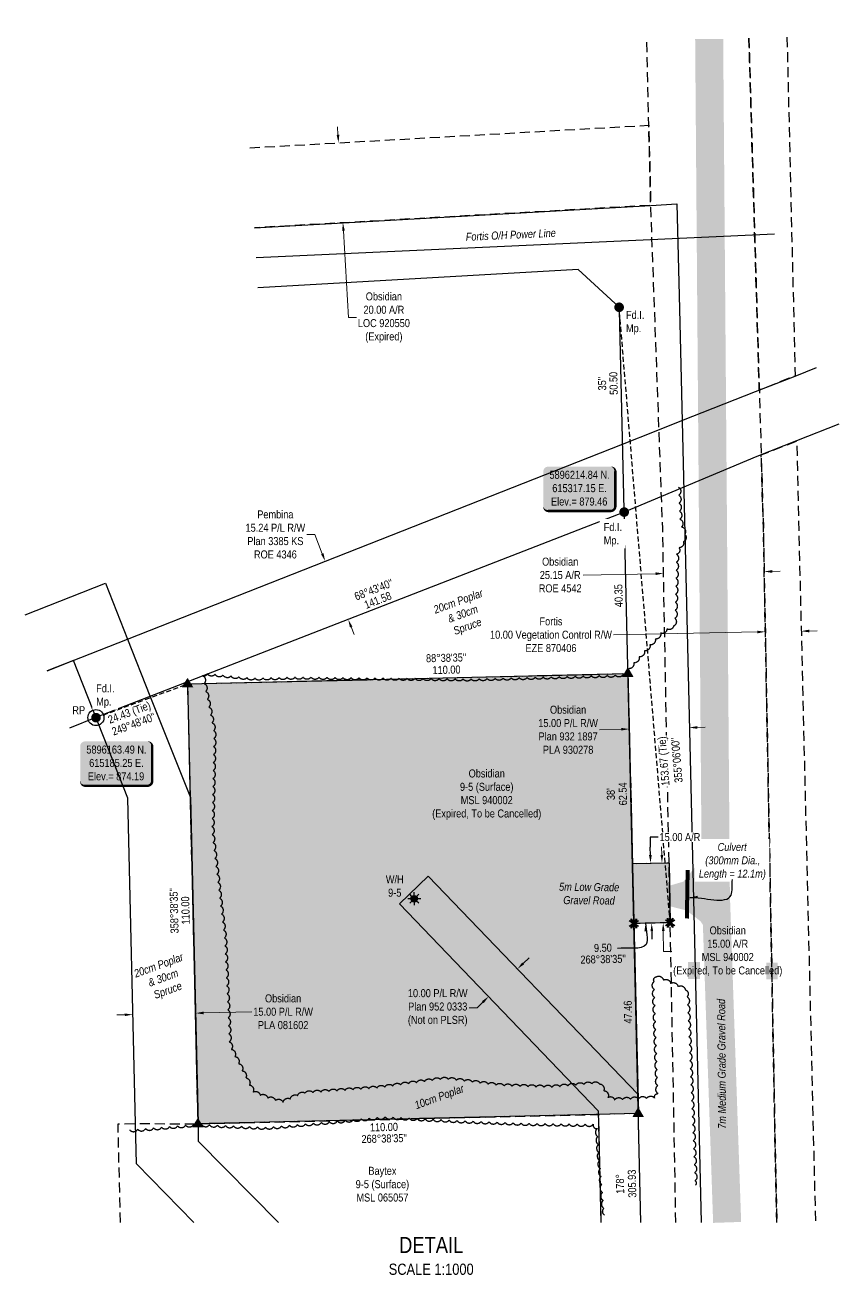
# Model space of a CAD drawing. Extents: x 613453 to 615698, y 5894735 to 5897268.
# Drawn here: x 613453 to 614469, y 5895706 to 5897268 of the extents above; entities that cross this region are included whole.
import ezdxf
from ezdxf.enums import TextEntityAlignment as Align

# ---------------------------------------------------------------- set-up
doc = ezdxf.new("R2010")
doc.units = 0
doc.header["$LTSCALE"] = 5
doc.header["$PDMODE"] = 34
doc.header["$PDSIZE"] = 0.03
for name, pattern in [('0', [1, 1, 0]), ('foc-ACCESSROAD', [3.75, 2.5, -1.25]), ('foc-FLOWLINE', [3.75, 2.5, -1.25]), ('foc-TIELINE', [1.875, 1.25, -0.625])]:
    doc.linetypes.add(name, pattern=pattern)
doc.layers.get('Defpoints').update_dxf_attribs({"color": 9})
for name, color, linetype in [('35', 37, 'Continuous'), ('AS-POWER', 104, 'foc-POWER'), ('AS-ROADS', 254, 'Continuous'), ('AS-UNDERLAY-H', 141, 'Continuous'), ('C-AR', 13, 'foc-ACCESSROAD'), ('C-RW', 13, 'Continuous'), ('C-WS', 13, 'foc-ACCESSROAD'), ('C-WS-S', 8, 'Continuous'), ('DETAIL-T', 7, 'Continuous'), ('F-EZE', 190, 'foc-FLOWLINE'), ('F-RW', 190, 'Continuous'), ('F-WS', 190, 'foc-ACCESSROAD'), ('L-BD', 7, 'Continuous'), ('L-MON', 1, 'Continuous'), ('L-TIE', 7, 'foc-TIELINE'), ('P-PROPOSED', 10, 'Continuous'), ('P-PROPOSED-H', 21, 'Continuous'), ('P-TXT', 4, 'Continuous'), ('T-BUSH', 110, '0'), ('T-BUSH-T', 110, 'Continuous')]:
    doc.layers.add(name, color=color, linetype=linetype)
for name, color, linetype, lineweight in [('AS-GENERAL', 48, 'Continuous', 18), ('C-AR-T', 13, 'Continuous', 9), ('C-RW-T', 13, 'Continuous', 9), ('C-WS-T', 13, 'Continuous', 9), ('F-EZE-T', 190, 'Continuous', 9), ('F-RW-T', 190, 'Continuous', 9), ('F-WS-T', 190, 'Continuous', 9), ('T-TEXT', 48, 'Continuous', 18)]:
    doc.layers.add(name, color=color, linetype=linetype, lineweight=lineweight)
doc.styles.add('80', font='ARIALN.TTF', dxfattribs={"height": 10})
doc.styles.add('80CG', font='ARIALN.TTF', dxfattribs={"height": 10})
doc.styles.add('80L', font='ARIALN.TTF', dxfattribs={"height": 10})
doc.styles.add('80LS', font='ARIALNI.TTF', dxfattribs={"height": 10})
doc.styles.add('foc-LtypeFont', font='ARIALN.TTF', dxfattribs={"height": 7.35})
doc.linetypes.add('foc-POWER', pattern='A,6,-1,["P",foc-LtypeFont,S=0.2,R=0,X=-0.625,Y=-0.75],-1.24,4', length=12.24)
doc.dimstyles.new('Compass 5 000', dxfattribs={"dimscale": 5, "dimtxt": 9, "dimasz": 2, "dimexe": 0.2, "dimexo": 0.0625, "dimgap": 0.5, "dimtad": 0, "dimtih": 1, "dimtoh": 1, "dimzin": 0, "dimdsep": 46, "dimtxsty": '80CG', "dimcen": 0.1, "dimse1": 1, "dimse2": 1, "dimclrd": 256, "dimclrt": 256, "dimaunit": 1, "dimadec": 4, "dimazin": 0, "dimtfac": 0.06, "dimtofl": 0, "dimtmove": 0, "dimatfit": 1, "dimfxl": 0.2, "dimtolj": 1, "dimtzin": 0, "dimlwd": -1, "dimarcsym": 0})

# ---------------------------------------------------------------- blocks, each defined once
blk = doc.blocks.new('fdia')
at = {"color": 255, "const_width": 1}
blk.add_lwpolyline([(-0.5, 0, 1), (0.5, 0, 1)], format="xyb", close=True, dxfattribs=at)
blk = doc.blocks.new('Fdiaa')
blk.add_blockref('fdia', (0, 0))
blk = doc.blocks.new('fdib')
at = {"color": 1, "const_width": 1.6}
blk.add_lwpolyline([(-0.4, 0, 1), (0.4, 0, 1)], format="xyb", close=True, dxfattribs=at)
at = {"color": 1}
blk.add_circle((0, 0), 0.8, dxfattribs=at)
blk = doc.blocks.new('Fdibb')
blk.add_blockref('fdib', (0, 0))
blk = doc.blocks.new('fdicc')
for name in ['Fdibb', 'Fdiaa']:
    blk.add_blockref(name, (0, 0))
blk = doc.blocks.new('FDI')
blk.add_blockref('fdicc', (0, 0))
blk = doc.blocks.new('TRIA')
blk.add_hatch(color=255).paths.add_polyline_path([(-0.04, 1.52), (-1.47, -0.87), (1.39, -0.87)])
blk = doc.blocks.new('TRIAA')
blk.add_blockref('TRIA', (0, 0))
blk = doc.blocks.new('TRIB')
at = {"color": 1}
blk.add_lwpolyline([(-1.12, -0.67), (-0.04, 1.13), (1.04, -0.67)], close=True, dxfattribs=at)
blk = doc.blocks.new('TRIBB')
blk.add_blockref('TRIB', (0, 0))
blk = doc.blocks.new('TRICC')
for name in ['TRIAA', 'TRIBB']:
    blk.add_blockref(name, (0, 0))
blk = doc.blocks.new('plspike')
blk.add_blockref('TRICC', (0, 0))
blk = doc.blocks.new('GAS')
h = blk.add_hatch(color=255)
h.dxf.hatch_style = 1
edge = h.paths.add_edge_path()
edge.add_arc((0, 0), 0.9, 0, 360)
for p, q in [((-0.81, 0), (-1.62, 0)), ((-0.57, 0.57), (-1.14, 1.14)), ((0, 0.81), (0, 1.62)), ((0.57, 0.57), (1.14, 1.14)), ((1.62, 0), (0.81, 0)), ((-0.57, -0.57), (-1.14, -1.14)), ((0, -0.81), (0, -1.62)), ((1.14, -1.14), (0.57, -0.57))]:
    blk.add_line(p, q)
blk.add_circle((0, 0), 0.8)
blk = doc.blocks.new('TEMP')
h = blk.add_hatch(color=255)
h.dxf.hatch_style = 1
h.paths.add_polyline_path([(0, 0.25), (-0.67, 1.15), (-0.67, 0.67), (-1.15, 0.67), (-0.25, 0), (-1.15, -0.67), (-0.67, -0.67), (-0.67, -1.15), (0, -0.25), (0.67, -1.15), (0.67, -0.67), (1.15, -0.67), (0.25, 0), (1.15, 0.67), (0.67, 0.67), (0.67, 1.15)])
h.paths.add_polyline_path([(0.57, 0.85), (0.57, 0.57), (0.85, 0.57), (0.08, 0), (0.85, -0.57), (0.57, -0.57), (0.57, -0.85), (0, -0.08), (-0.57, -0.85), (-0.57, -0.57), (-0.85, -0.57), (-0.08, 0), (-0.85, 0.57), (-0.57, 0.57), (-0.57, 0.85), (0, 0.08)], flags=16)
h = blk.add_hatch(color=1)
h.dxf.hatch_style = 1
h.paths.add_polyline_path([(0, 0.08), (-0.57, 0.85), (-0.57, 0.57), (-0.85, 0.57), (-0.08, 0), (-0.85, -0.57), (-0.57, -0.57), (-0.57, -0.85), (0, -0.08), (0.57, -0.85), (0.57, -0.57), (0.85, -0.57), (0.08, 0), (0.85, 0.57), (0.57, 0.57), (0.57, 0.85)])
at = {"color": 1}
for p, q in [((-0.08, 0), (0.08, 0)), ((0, 0.08), (0, -0.08))]:
    blk.add_line(p, q, dxfattribs=at)
at = {"color": 255, "flags": 128}
blk.add_lwpolyline([(-0.25, 0), (-1.15, 0.67), (-0.67, 0.67), (-0.67, 1.15), (0, 0.25), (0.67, 1.15), (0.67, 0.67), (1.15, 0.67), (0.25, 0), (1.15, -0.67), (0.67, -0.67), (0.67, -1.15), (0, -0.25), (-0.67, -1.15), (-0.67, -0.67), (-1.15, -0.67)], close=True, dxfattribs=at)
at = {"color": 1, "flags": 128}
blk.add_lwpolyline([(-0.08, 0), (-0.85, 0.57), (-0.57, 0.57), (-0.57, 0.85), (0, 0.08), (0.57, 0.85), (0.57, 0.57), (0.85, 0.57), (0.08, 0), (0.85, -0.57), (0.57, -0.57), (0.57, -0.85), (0, -0.08), (-0.57, -0.85), (-0.57, -0.57), (-0.85, -0.57)], close=True, dxfattribs=at)
blk = doc.blocks.new('*U439')
at = {"layer": '35', "color": 3}
blk.add_circle((0, 0), 10, dxfattribs=at)
at = {"layer": '35', "color": 3, "style": '80'}
blk.add_attdef('RP_001', (-29.5, 4.3), '', height=10, dxfattribs=at)
blk = doc.blocks.new('*D440')
at = {"layer": 'Defpoints', "color": 0, "transparency": 16777216}
for p in [(614229.4, 5896220.4), (614233.7, 5896220.5), (614230.8, 5896145.4)]:
    blk.add_point(p, dxfattribs=at)
at = {"layer": 'P-TXT', "transparency": 16777216}
for p, q in [((614243.1, 5896253), (614233.1, 5896253)), ((614233.1, 5896253), (614233.3, 5896240.5)), ((614233.5, 5896230.5), (614233.3, 5896240.5)), ((614235.3, 5896135.5), (614235.5, 5896125.5))]:
    blk.add_line(p, q, dxfattribs=at)
for points in [[(614235.2, 5896230.5), (614231.8, 5896230.5), (614233.7, 5896220.5)], [(614237, 5896135.6), (614233.7, 5896135.5), (614235.1, 5896145.5)]]:
    blk.add_solid(points, dxfattribs=at)
at = {"layer": 'P-TXT', "transparency": 16777216, "insert": (614270.4, 5896253), "char_height": 10, "attachment_point": 5, "style": '80CG', "bg_fill": 3, "box_fill_scale": 1.1, "bg_fill_color": 256, "bg_fill_true_color": 13158600, "bg_fill_transparency": 0}
blk.add_mtext('\\A1;15.00 A/R', dxfattribs=at)
blk = doc.blocks.new('*D441')
at = {"layer": 'C-WS-T', "transparency": 16777216}
for p, q in [((614247.8, 5896230.8), (614247.6, 5896240.8)), ((614249.6, 5896135.8), (614250.1, 5896110)), ((614250.1, 5896110), (614260.1, 5896110))]:
    blk.add_line(p, q, dxfattribs=at)
for points in [[(614249.5, 5896230.8), (614246.2, 5896230.7), (614248, 5896220.8)], [(614251.3, 5896135.8), (614248, 5896135.8), (614249.5, 5896145.8)]]:
    blk.add_solid(points, dxfattribs=at)
at = {"layer": 'Defpoints', "color": 0, "transparency": 16777216}
for p in [(614244.5, 5896220.7), (614245.9, 5896145.7), (614249.5, 5896145.8)]:
    blk.add_point(p, dxfattribs=at)
at = {"layer": 'C-WS-T', "transparency": 16777216, "insert": (614330.1, 5896110), "char_height": 10, "attachment_point": 5, "style": '80CG'}
blk.add_mtext('\\A1;\\A1;Obsidian\\P15.00 A/R\\PMSL 940002\\P(Expired, To be Cancelled)', dxfattribs=at)
blk = doc.blocks.new('*D442')
at = {"layer": 'C-RW-T', "transparency": 16777216}
for p, q in [((613577.3, 5896031.1), (613567.3, 5896030.8)), ((613675.6, 5896033.4), (613735.9, 5896034.8))]:
    blk.add_line(p, q, dxfattribs=at)
for points in [[(613577.3, 5896032.7), (613577.4, 5896029.4), (613587.3, 5896031.3)], [(613675.6, 5896035), (613675.6, 5896031.7), (613665.6, 5896033.1)]]:
    blk.add_solid(points, dxfattribs=at)
at = {"layer": 'Defpoints', "color": 0, "transparency": 16777216}
for p in [(613665.4, 5896040.1), (613587.2, 5896038.2), (613587.3, 5896031.3)]:
    blk.add_point(p, dxfattribs=at)
at = {"layer": 'C-RW-T', "transparency": 16777216, "insert": (613775, 5896034.8), "char_height": 10, "attachment_point": 5, "style": '80CG'}
blk.add_mtext('\\A1;Obsidian\\P15.00 P/L R/W\\PPLA 081602', dxfattribs=at)
blk = doc.blocks.new('*D443')
at = {"layer": 'C-RW-T', "transparency": 16777216}
for p, q in [((614074.8, 5896095.3), (614082, 5896102.3)), ((614017.1, 5896039.9), (614007.1, 5896039.9)), ((614024.3, 5896046.9), (614017.1, 5896039.9))]:
    blk.add_line(p, q, dxfattribs=at)
for points in [[(614073.6, 5896096.5), (614075.9, 5896094.1), (614067.6, 5896088.4)], [(614023.2, 5896048.1), (614025.5, 5896045.6), (614031.5, 5896053.8)]]:
    blk.add_solid(points, dxfattribs=at)
at = {"layer": 'Defpoints', "color": 0, "transparency": 16777216}
for p in [(614065.1, 5896091), (614029, 5896056.4), (614031.5, 5896053.8)]:
    blk.add_point(p, dxfattribs=at)
at = {"layer": 'C-RW-T', "transparency": 16777216, "insert": (613968, 5896039.9), "char_height": 10, "attachment_point": 5, "style": '80CG'}
blk.add_mtext('\\A1;10.00 P/L R/W\\PPlan 952 0333\\P(Not on PLSR)', dxfattribs=at)
blk = doc.blocks.new('*D444')
at = {"layer": 'C-RW-T', "transparency": 16777216}
for p, q in [((614197.2, 5896387.8), (614169.9, 5896387.1)), ((614292.1, 5896390), (614302.1, 5896390.2))]:
    blk.add_line(p, q, dxfattribs=at)
for points in [[(614197.1, 5896389.4), (614197.2, 5896386.1), (614207.2, 5896388)], [(614292.1, 5896391.7), (614292.2, 5896388.3), (614282.1, 5896389.8)]]:
    blk.add_solid(points, dxfattribs=at)
at = {"layer": 'Defpoints', "color": 0, "transparency": 16777216}
for p in [(614207.1, 5896391.9), (614207.2, 5896388), (614282, 5896393.6)]:
    blk.add_point(p, dxfattribs=at)
at = {"layer": 'C-RW-T', "transparency": 16777216, "insert": (614130.8, 5896387.1), "char_height": 10, "attachment_point": 5, "style": '80CG'}
blk.add_mtext('\\A1;Obsidian\\P15.00 P/L R/W\\PPlan 932 1897\\PPLA 930278', dxfattribs=at)
blk = doc.blocks.new('*D445')
at = {"layer": 'C-WS-T', "transparency": 16777216}
for p, q in [((614239.9, 5896582.1), (614149.4, 5896580.4)), ((614385.6, 5896584.9), (614395.6, 5896585.1))]:
    blk.add_line(p, q, dxfattribs=at)
for points in [[(614385.6, 5896586.6), (614385.6, 5896583.2), (614375.6, 5896584.7)], [(614239.9, 5896583.8), (614240, 5896580.4), (614249.9, 5896582.3)]]:
    blk.add_solid(points, dxfattribs=at)
at = {"layer": 'Defpoints', "color": 0, "transparency": 16777216}
for p in [(614375.6, 5896584.7), (614254.3, 5896353.9), (614380, 5896356.3)]:
    blk.add_point(p, dxfattribs=at)
at = {"layer": 'C-WS-T', "transparency": 16777216, "insert": (614120.9, 5896580.4), "char_height": 10, "attachment_point": 5, "style": '80CG'}
blk.add_mtext('\\A1;Obsidian\\P25.15 A/R\\PROE 4542', dxfattribs=at)
blk = doc.blocks.new('blk_grey_black1')
h = blk.add_hatch(color=254)
edge = h.paths.add_edge_path()
edge.add_line((-3.4, -28.5), (74.6, -28.5))
edge.add_arc((74.6, -22.5), 6, 270, 360)
edge.add_line((80.6, -22.5), (80.6, 21))
edge.add_arc((74.6, 21), 6, 0, 90)
edge.add_line((74.6, 27), (-3.4, 27))
edge.add_arc((-3.4, 21), 6, 90, 180)
edge.add_line((-9.4, 21), (-9.4, -22.5))
edge.add_arc((-3.4, -22.5), 6, 180, 270)
at = {"color": 1, "flags": 128}
blk.add_lwpolyline([(-3.4, -28.5, 3, 3, 0), (74.6, -28.5, 3, 3, 0.414214), (80.6, -22.5, 3, 3, 0), (80.6, 21, 3, 0, 0.414214), (74.6, 27, 0, 0, 0), (-3.4, 27, 0, 0, 0.414214), (-9.4, 21, 0, 0, 0), (-9.4, -22.5, 0, 3, 0.414214)], format="xyseb", close=True, dxfattribs=at)
blk.add_lwpolyline([(-1.5, -25.3, 0, 10, 0), (35.6, 0, 5, 5, 0)], format="xyseb", dxfattribs=at)
at = {"color": 1, "style": '80'}
blk.add_attdef('ENTER_TEXT_001', (-0.3, -5), '', height=10, dxfattribs=at)
blk = doc.blocks.new('*D458')
at = {"layer": 'Defpoints', "color": 0, "transparency": 16777216}
for p in [(614376.9, 5896518.7), (614377.1, 5896509.5), (614421.6, 5896519.6)]:
    blk.add_point(p, dxfattribs=at)
at = {"layer": 'F-EZE-T', "transparency": 16777216}
for p, q in [((614367.1, 5896509.3), (614187.3, 5896505.8)), ((614431.8, 5896510.5), (614441.8, 5896510.7))]:
    blk.add_line(p, q, dxfattribs=at)
for points in [[(614367, 5896510.9), (614367.1, 5896507.6), (614377.1, 5896509.5)], [(614431.8, 5896512.2), (614431.8, 5896508.8), (614421.8, 5896510.3)]]:
    blk.add_solid(points, dxfattribs=at)
at = {"layer": 'F-EZE-T', "transparency": 16777216, "insert": (614109.4, 5896505.8), "char_height": 10, "attachment_point": 5, "style": '80CG'}
blk.add_mtext('\\A1;Fortis\\P10.00 Vegetation Control R/W\\PEZE 870406', dxfattribs=at)
blk = doc.blocks.new('*D459')
at = {"layer": 'Defpoints', "color": 0, "transparency": 16777216}
for p in [(613840.2, 5896602.8), (613827.5, 5896597.8), (613868.9, 5896529.8)]:
    blk.add_point(p, dxfattribs=at)
at = {"layer": 'F-RW-T', "transparency": 16777216}
for p, q in [((613814.4, 5896631.1), (613804.4, 5896631.1)), ((613823.8, 5896607.1), (613814.4, 5896631.1)), ((613859.9, 5896515.5), (613863.6, 5896506.2))]:
    blk.add_line(p, q, dxfattribs=at)
for points in [[(613825.4, 5896607.7), (613822.3, 5896606.4), (613827.5, 5896597.8)], [(613861.5, 5896516.1), (613858.4, 5896514.9), (613856.3, 5896524.8)]]:
    blk.add_solid(points, dxfattribs=at)
at = {"layer": 'F-RW-T', "transparency": 16777216, "insert": (613765.3, 5896631.1), "char_height": 10, "attachment_point": 5, "style": '80CG'}
blk.add_mtext('\\A1;Pembina\\P15.24 P/L R/W\\PPlan 3385 KS\\PROE 4346', dxfattribs=at)
blk = doc.blocks.new('*D465')
at = {"layer": 'C-AR-T', "transparency": 16777216}
for p, q in [((613843.5, 5897130.3), (613842.9, 5897140.3)), ((613850.3, 5897010.5), (613856.5, 5896902)), ((613856.5, 5896902), (613866.5, 5896902))]:
    blk.add_line(p, q, dxfattribs=at)
for points in [[(613845.2, 5897130.4), (613841.8, 5897130.2), (613844.1, 5897120.4)], [(613852, 5897010.6), (613848.6, 5897010.4), (613849.7, 5897020.5)]]:
    blk.add_solid(points, dxfattribs=at)
at = {"layer": 'Defpoints', "color": 0, "transparency": 16777216}
for p in [(613807.6, 5897118.3), (613813.3, 5897018.4), (613849.7, 5897020.5)]:
    blk.add_point(p, dxfattribs=at)
at = {"layer": 'C-AR-T', "transparency": 16777216, "insert": (613900.8, 5896902), "char_height": 10, "attachment_point": 5, "style": '80CG'}
blk.add_mtext('\\A1;Obsidian\\P20.00 A/R\\PLOC 920550\\P(Expired)', dxfattribs=at)

msp = doc.modelspace()

# ---------------------------------------------------------------- hatches: boundary and pattern name
at = {"layer": 'AS-ROADS'}
h = msp.add_hatch(color=256, dxfattribs=at)
h.dxf.hatch_style = 1
h.paths.add_polyline_path([(614260.679, 5896165.935), (614278.469, 5896161.435), (614296.019, 5896148.015), (614303.119, 5896137.315), (614302.386, 5896231.167), (614289.534, 5896215.965), (614274.814, 5896197.43), (614255.429, 5896191.8), (614249.842, 5896183.725), (614244.561, 5896170.865)])
at = {"layer": 'AS-UNDERLAY-H'}
h = msp.add_hatch(color=256, dxfattribs=at)
h.dxf.hatch_style = 1
h.paths.add_polyline_path([(614280.645, 5896097.037), (614295.568, 5896097.037), (614295.568, 5896075.673), (614280.645, 5896075.673)])
h = msp.add_hatch(color=256, dxfattribs=at)
h.dxf.hatch_style = 1
h.paths.add_polyline_path([(614378.476, 5896096.22), (614392.391, 5896096.22), (614392.391, 5896075.259), (614378.476, 5896075.259)])
at = {"layer": 'P-PROPOSED-H'}
h = msp.add_hatch(color=256, dxfattribs=at)
h.dxf.hatch_style = 1
h.paths.add_polyline_path([(613655.895, 5896444.415), (614205.537, 5896457.399), (614212.03, 5896182.578), (614218.522, 5895907.757), (613668.879, 5895894.772)])
h = msp.add_hatch(color=256, dxfattribs=at)
h.dxf.hatch_style = 1
h.paths.add_polyline_path([(614258.262, 5896145.968), (614212.915, 5896145.102), (614211.144, 5896220.054), (614256.831, 5896220.926)])

# ---------------------------------------------------------------- linework, layer by layer
at = {"layer": 'AS-GENERAL', "const_width": 4.998, "flags": 128}
msp.add_lwpolyline([(614279.069, 5896151.365), (614280.064, 5896211.79)], dxfattribs=at)
at = {"layer": 'AS-POWER', "flags": 128}
msp.add_lwpolyline([(613741.39, 5896977.134), (614388.379, 5897006.677)], dxfattribs=at)
at = {"layer": 'AS-ROADS', "flags": 128}
for points, const_width in [([(614329.358, 5895771.701), (614315.299, 5896180.7), (614306.914, 5897250.048)], 34.987), ([(614113.105, 5896181.256), (614226.654, 5896180.15), (614256.224, 5896179.44), (614315.299, 5896180.7)], 24.991)]:
    msp.add_lwpolyline(points, dxfattribs=dict(at, const_width=const_width))
at = {"layer": 'C-AR', "flags": 128}
msp.add_lwpolyline([(613733.619, 5897114.088), (614231.557, 5897142.34), (614233.962, 5897042.26), (613739.287, 5897014.19)], dxfattribs=at)
at = {"layer": 'C-RW'}
for points in [[(613739.287, 5897014.19), (614233.962, 5897042.26), (614266.44, 5897044.106), (614269.765, 5896913.11), (614296.729, 5895771.701)], [(614221.736, 5895771.701), (614194.814, 5896911.34), (614194.501, 5896914.929), (614143.456, 5896962.035), (613743.534, 5896939.344)], [(613452.748, 5896530.706), (613553.288, 5896570.297), (613580.785, 5896500.495), (613608.705, 5896429.626), (613659.249, 5896302.426), (613668.879, 5895894.772), (613668.853, 5895873.387), (613769.02, 5895771.701)], [(613663.673, 5895771.701), (613591.75, 5895844.713), (613590.555, 5895895.209), (613580.926, 5896301.752), (613513.143, 5896473.829), (613480.246, 5896460.876)], [(614221.736, 5895771.701), (614217.953, 5895931.827), (613956.221, 5896204.345), (613920.173, 5896169.723), (614168.445, 5895911.22), (614171.741, 5895771.701)]]:
    msp.add_lwpolyline(points, dxfattribs=at)
at = {"layer": 'C-WS', "flags": 128}
for points in [[(614265.189, 5895771.701), (614264.069, 5895841.74), (614248.859, 5896638.605), (614233.962, 5897042.26), (614231.557, 5897142.34), (614229.029, 5897248.181)], [(614356.549, 5897251.238), (614374.539, 5896641.004), (614389.749, 5895844.139), (614391.315, 5895771.701)]]:
    msp.add_lwpolyline(points, dxfattribs=at)
msp.add_lwpolyline([(614256.831, 5896220.926), (614258.262, 5896145.968), (614212.915, 5896145.102), (614218.522, 5895907.757), (613668.879, 5895894.772), (613655.895, 5896444.415), (614205.537, 5896457.399), (614211.144, 5896220.054), (614256.831, 5896220.926)], close=True, dxfattribs=at)
at = {"layer": 'F-EZE', "flags": 128}
for points in [[(614404.062, 5897252.377), (614414.21, 5896829.034), (614369.515, 5896811.419), (614356.549, 5897251.238)], [(614391.315, 5895771.701), (614389.749, 5895844.139), (614374.539, 5896641.004), (614371.901, 5896730.488), (614416.153, 5896747.925), (614439.549, 5895771.701)]]:
    msp.add_lwpolyline(points, dxfattribs=at)
at = {"layer": 'F-RW'}
for points in [[(613480.246, 5896460.876), (613510.969, 5896472.973), (613580.785, 5896500.495), (614198.54, 5896744.025), (614240.68, 5896760.659), (614272.837, 5896773.312), (614364.633, 5896809.495), (614414.21, 5896829.034), (614441.058, 5896839.617)], [(614468.99, 5896768.752), (614416.153, 5896747.925), (614366.576, 5896728.39), (614200.824, 5896659.03), (613541.329, 5896402.275), (613508.424, 5896389.319)]]:
    msp.add_lwpolyline(points, dxfattribs=at)
at = {"layer": 'F-WS', "flags": 128}
msp.add_lwpolyline([(613571.832, 5895771.701), (613568.941, 5895894.698), (613590.555, 5895895.209), (613668.879, 5895894.772), (614168.669, 5895906.579), (614171.826, 5895771.701)], dxfattribs=at)
at = {"layer": 'L-TIE'}
for p, q in [((614258.262, 5896145.968), (614194.501, 5896914.929)), ((613541.329, 5896402.275), (613655.944, 5896444.42))]:
    msp.add_line(p, q, dxfattribs=at)
at = {"layer": 'P-PROPOSED'}
for points in [[(613655.895, 5896444.415), (614205.537, 5896457.399), (614212.03, 5896182.578), (614218.522, 5895907.757), (613668.879, 5895894.772)], [(614258.262, 5896145.968), (614212.915, 5896145.102), (614211.144, 5896220.054), (614256.831, 5896220.926)]]:
    msp.add_lwpolyline(points, close=True, dxfattribs=at)
at = {"layer": 'T-BUSH', "flags": 128}
for points in [[(614268.796, 5896690.179, -0.52056705), (614269.049, 5896680.186, -0.52056705), (614269.302, 5896670.193, -0.52056705), (614269.803, 5896660.211, -0.52056705), (614270.483, 5896650.238, -0.52056705), (614272.562, 5896640.603, -0.52056705), (614276.511, 5896631.419, -0.52056705), (614274.839, 5896622.028, -0.52056705), (614269.298, 5896614.576, -0.52056705), (614266.275, 5896606.339, -0.52056705), (614266.014, 5896596.346, -0.52056705), (614265.752, 5896586.353, -0.52056705), (614265.491, 5896576.36, -0.52056705), (614265.23, 5896566.368, -0.52056705), (614264.968, 5896556.375, -0.52056705), (614264.707, 5896546.382, -0.52056705), (614264.446, 5896536.389, -0.52056705), (614264.184, 5896526.396, -0.52056705), (614262.497, 5896516.66, -0.52056705), (614254.254, 5896513.124, -0.52056705), (614246.337, 5896507.933, -0.52056705), (614239.63, 5896500.521, -0.52056705), (614232.923, 5896493.109, -0.52056705), (614226.216, 5896485.696, -0.52056705), (614219.509, 5896478.284, -0.52056705), (614212.801, 5896470.872, -0.52056705), (614206.094, 5896463.46, -0.52056705), (614199.387, 5896456.048, -0.52056705), (614189.598, 5896455.338, -0.52056705), (614179.605, 5896455.072, -0.52056705), (614169.613, 5896454.805, -0.52056705), (614159.62, 5896454.539, -0.52056705), (614149.627, 5896454.272, -0.52056705), (614139.634, 5896454.006, -0.52056705), (614129.642, 5896453.739, -0.52056705), (614119.649, 5896453.473, -0.52056705), (614109.656, 5896453.206, -0.52056705), (614099.664, 5896452.94, -0.52056705), (614089.671, 5896452.673, -0.52056705), (614079.678, 5896452.407, -0.52056705), (614069.685, 5896452.14, -0.52056705), (614059.693, 5896451.873, -0.52056705), (614049.7, 5896451.607, -0.52056705), (614039.707, 5896451.34, -0.52056705), (614029.714, 5896451.074, -0.52056705), (614019.722, 5896450.807, -0.52056705), (614009.729, 5896450.541, -0.52056705), (613999.734, 5896450.6, -0.52056705), (613989.738, 5896450.712, -0.52056705), (613979.742, 5896450.823, -0.52056705), (613969.747, 5896450.935, -0.52056705), (613959.751, 5896451.047, -0.52056705), (613949.755, 5896451.158, -0.52056705), (613939.76, 5896451.27, -0.52056705), (613929.764, 5896451.382, -0.52056705), (613919.768, 5896451.493, -0.52056705), (613909.773, 5896451.605, -0.52056705), (613899.777, 5896451.716, -0.52056705), (613889.781, 5896451.828, -0.52056705), (613879.786, 5896451.94, -0.52056705), (613869.79, 5896452.051, -0.52056705), (613859.794, 5896452.163, -0.52056705), (613849.799, 5896452.275, -0.52056705), (613839.803, 5896452.386, -0.52056705), (613829.807, 5896452.498, -0.52056705), (613819.812, 5896452.609, -0.52056705), (613809.816, 5896452.721, -0.52056705), (613799.82, 5896452.833, -0.52056705), (613789.826, 5896452.798, -0.52056705), (613779.832, 5896452.55, -0.52056705), (613769.839, 5896452.301, -0.52056705), (613759.846, 5896452.053, -0.52056705), (613749.853, 5896451.805, -0.52056705), (613739.86, 5896451.557, -0.52056705), (613729.9, 5896452.16, -0.52056705), (613719.958, 5896453.201, -0.52056705), (613710.016, 5896454.242, -0.52056705), (613700.074, 5896455.283, -0.52056705), (613690.133, 5896456.324, -0.52056705), (613680.191, 5896457.365, -0.52056705), (613674.417, 5896454.62, -0.52056705), (613676.404, 5896444.823, -0.52056705), (613678.391, 5896435.026, -0.52056705), (613680.378, 5896425.229, -0.52056705), (613682.365, 5896415.432, -0.52056705), (613684.353, 5896405.636, -0.52056705), (613686.34, 5896395.839, -0.52056705), (613688.327, 5896386.042, -0.52056705), (613688.475, 5896376.08, -0.52056705), (613688.267, 5896366.086, -0.52056705), (613688.059, 5896356.092, -0.52056705), (613687.851, 5896346.097, -0.52056705), (613687.644, 5896336.103, -0.52056705), (613687.436, 5896326.109, -0.52056705), (613687.228, 5896316.115, -0.52056705), (613687.02, 5896306.121, -0.52056705), (613686.812, 5896296.127, -0.52056705), (613686.605, 5896286.133, -0.52056705), (613686.397, 5896276.138, -0.52056705), (613686.189, 5896266.144, -0.52056705), (613686.349, 5896256.168, -0.52056705), (613687.531, 5896246.242, -0.52056705), (613688.713, 5896236.316, -0.52056705), (613689.894, 5896226.39, -0.52056705), (613691.076, 5896216.463, -0.52056705), (613692.258, 5896206.537, -0.52056705), (613693.439, 5896196.611, -0.52056705), (613694.621, 5896186.685, -0.52056705), (613695.803, 5896176.759, -0.52056705), (613696.984, 5896166.832, -0.52056705), (613698.166, 5896156.906, -0.52056705), (613699.348, 5896146.98, -0.52056705), (613700.529, 5896137.054, -0.52056705), (613701.711, 5896127.128, -0.52056705), (613702.369, 5896117.159, -0.52056705), (613702.814, 5896107.172, -0.52056705), (613703.258, 5896097.186, -0.52056705), (613703.703, 5896087.199, -0.52056705), (613704.148, 5896077.213, -0.52056705), (613704.593, 5896067.227, -0.52056705), (613705.037, 5896057.24, -0.52056705), (613705.482, 5896047.254, -0.52056705), (613705.927, 5896037.267, -0.52056705), (613706.372, 5896027.281, -0.52056705), (613706.816, 5896017.295, -0.52056705), (613707.261, 5896007.308, -0.52056705), (613707.706, 5895997.322, -0.52056705), (613710.337, 5895987.91, -0.52056705), (613714.857, 5895978.993, -0.52056705), (613719.376, 5895970.077, -0.52056705), (613723.895, 5895961.161, -0.52056705), (613728.415, 5895952.244, -0.52056705), (613732.934, 5895943.328, -0.52056705), (613737.454, 5895934.412, -0.52056705), (613746.536, 5895930.613, -0.52056705), (613755.926, 5895927.188, -0.52056705), (613765.442, 5895924.125, -0.52056705), (613774.914, 5895921.746, -0.52056705), (613783.976, 5895925.967, -0.52056705), (613793.037, 5895930.188, -0.52056705), (613802.403, 5895933.232, -0.52056705), (613812.374, 5895933.936, -0.52056705), (613822.346, 5895934.639, -0.52056705), (613832.317, 5895935.343, -0.52056705), (613842.289, 5895936.046, -0.52056705), (613852.26, 5895936.75, -0.52056705), (613862.232, 5895937.453, -0.52056705), (613872.203, 5895938.156, -0.52056705), (613882.175, 5895938.86, -0.52056705), (613892.146, 5895939.563, -0.52056705), (613902.057, 5895940.851, -0.52056705), (613911.96, 5895942.216, -0.52056705), (613921.863, 5895943.581, -0.52056705), (613931.765, 5895944.945, -0.52056705), (613941.668, 5895946.31, -0.52056705), (613951.571, 5895947.675, -0.52056705), (613961.473, 5895949.04, -0.52056705), (613971.376, 5895950.405, -0.52056705), (613981.287, 5895950.595, -0.52056705), (613991.208, 5895949.37, -0.52056705), (614001.129, 5895948.146, -0.52056705), (614011.05, 5895946.921, -0.52056705), (614020.971, 5895945.697, -0.52056705), (614030.892, 5895944.472, -0.52056705), (614040.813, 5895943.248, -0.52056705), (614050.75, 5895942.228, -0.52056705), (614060.741, 5895941.905, -0.52056705), (614070.732, 5895941.582, -0.52056705), (614080.723, 5895941.258, -0.52056705), (614090.714, 5895940.935, -0.52056705), (614100.705, 5895940.612, -0.52056705), (614110.689, 5895940.541, -0.52056705), (614120.647, 5895941.421, -0.52056705), (614130.604, 5895942.301, -0.52056705), (614140.562, 5895943.181, -0.52056705), (614150.519, 5895944.061, -0.52056705), (614160.477, 5895944.942, -0.52056705), (614169.875, 5895944.678, -0.52056705), (614175.299, 5895936.281, -0.52056705), (614180.722, 5895927.884, -0.52056705), (614188.834, 5895924.707, -0.52056705), (614198.819, 5895925.17, -0.52056705), (614208.805, 5895925.633, -0.52056705), (614218.79, 5895926.096, -0.52056705), (614228.776, 5895926.559, -0.52056705), (614238.762, 5895927.022, -0.52056705), (614243.186, 5895932.61, -0.52056705), (614242.833, 5895942.6, -0.52056705), (614242.48, 5895952.59, -0.52056705), (614242.127, 5895962.58, -0.52056705), (614241.774, 5895972.571, -0.52056705), (614241.422, 5895982.561, -0.52056705), (614241.069, 5895992.551, -0.52056705), (614240.716, 5896002.541, -0.52056705), (614240.363, 5896012.531, -0.52056705), (614240.01, 5896022.521, -0.52056705), (614239.657, 5896032.511, -0.52056705), (614239.304, 5896042.501, -0.52056705), (614238.952, 5896052.491, -0.52056705), (614238.599, 5896062.481, -0.52056705), (614238.246, 5896072.471, -0.52056705), (614240.632, 5896078.416, -0.52056705), (614249.778, 5896074.381, -0.52056705), (614258.924, 5896070.345, -0.52056705), (614268.069, 5896066.31, -0.52056705), (614277.215, 5896062.275, -0.52056705), (614279.427, 5896053.506, -0.52056705), (614279.855, 5896043.519, -0.52056705), (614280.282, 5896033.532, -0.52056705), (614280.709, 5896023.545, -0.52056705), (614281.137, 5896013.558, -0.52056705), (614281.564, 5896003.571, -0.52056705), (614281.991, 5895993.583, -0.52056705), (614282.419, 5895983.596, -0.52056705), (614282.846, 5895973.609, -0.52056705), (614283.273, 5895963.622, -0.52056705), (614283.701, 5895953.635, -0.52056705), (614284.128, 5895943.648, -0.52056705), (614284.555, 5895933.661, -0.52056705), (614284.983, 5895923.673, -0.52056705), (614285.41, 5895913.686, -0.52056705), (614285.837, 5895903.699, -0.52056705), (614286.265, 5895893.712, -0.52056705), (614286.692, 5895883.725, -0.52056705), (614287.119, 5895873.738, -0.52056705), (614287.547, 5895863.75, -0.52056705), (614287.974, 5895853.763, -0.52056705), (614288.402, 5895843.776, -0.52056705), (614288.829, 5895833.789, -0.52056705), (614289.256, 5895823.802, -0.52056705), (614289.498, 5895818.156, -0.52056705)], [(613583.48, 5895887.193, 0.52056705), (613593.44, 5895888.039, 0.52056705), (613603.401, 5895888.885, 0.52056705), (613613.361, 5895889.732, 0.52056705), (613623.322, 5895890.578, 0.52056705), (613633.282, 5895891.424, 0.52056705), (613643.242, 5895892.271, 0.52056705), (613653.203, 5895893.117, 0.52056705), (613663.163, 5895893.963, 0.52056705), (613673.139, 5895894.046, 0.52056705), (613683.126, 5895893.614, 0.52056705), (613693.113, 5895893.183, 0.52056705), (613703.1, 5895892.751, 0.52056705), (613713.087, 5895892.32, 0.52056705), (613723.074, 5895891.888, 0.52056705), (613733.061, 5895891.456, 0.52056705), (613743.048, 5895891.025, 0.52056705), (613753.035, 5895890.593, 0.52056705), (613762.997, 5895891.229, 0.52056705), (613772.954, 5895892.122, 0.52056705), (613782.91, 5895893.016, 0.52056705), (613792.866, 5895893.909, 0.52056705), (613802.823, 5895894.802, 0.52056705), (613812.779, 5895895.695, 0.52056705), (613822.735, 5895896.589, 0.52056705), (613832.692, 5895897.482, 0.52056705), (613842.648, 5895898.375, 0.52056705), (613852.604, 5895899.269, 0.52056705), (613862.56, 5895900.162, 0.52056705), (613872.517, 5895901.055, 0.52056705), (613882.473, 5895901.948, 0.52056705), (613892.429, 5895902.842, 0.52056705), (613902.388, 5895903.633, 0.52056705), (613912.371, 5895903.121, 0.52056705), (613922.354, 5895902.608, 0.52056705), (613932.337, 5895902.096, 0.52056705), (613942.32, 5895901.584, 0.52056705), (613952.303, 5895901.071, 0.52056705), (613962.286, 5895900.559, 0.52056705), (613972.27, 5895900.046, 0.52056705), (613982.253, 5895899.534, 0.52056705), (613992.236, 5895899.021, 0.52056705), (614002.222, 5895898.568, 0.52056705), (614012.21, 5895898.166, 0.52056705), (614022.198, 5895897.763, 0.52056705), (614032.186, 5895897.361, 0.52056705), (614042.174, 5895896.959, 0.52056705), (614052.163, 5895896.556, 0.52056705), (614062.151, 5895896.154, 0.52056705), (614072.139, 5895895.752, 0.52056705), (614082.13, 5895895.453, 0.52056705), (614092.125, 5895895.299, 0.52056705), (614102.12, 5895895.144, 0.52056705), (614112.115, 5895894.99, 0.52056705), (614122.111, 5895894.836, 0.52056705), (614132.106, 5895894.681, 0.52056705), (614142.101, 5895894.527, 0.52056705), (614152.096, 5895894.373, 0.52056705), (614162.091, 5895894.218, 0.52056705), (614167.163, 5895888.856, 0.52056705), (614167.879, 5895878.885, 0.52056705), (614168.595, 5895868.915, 0.52056705), (614169.311, 5895858.944, 0.52056705), (614170.144, 5895848.983, 0.52056705), (614171.028, 5895839.026, 0.52056705), (614171.911, 5895829.068, 0.52056705), (614172.794, 5895819.111, 0.52056705), (614173.678, 5895809.154, 0.52056705), (614174.561, 5895799.197, 0.52056705), (614175.445, 5895789.24, 0.52056705), (614176.186, 5895780.885, 0.52056705)]]:
    msp.add_lwpolyline(points, format="xyb", dxfattribs=at)

# ---------------------------------------------------------------- block references
at = {"layer": 'C-WS-S', "xscale": 4.99814495, "yscale": 4.99814495, "zscale": 4.99814495}
msp.add_blockref('GAS', (613938.684, 5896176.02), dxfattribs=at)
at = {"layer": 'DETAIL-T'}
ref = msp.add_blockref('blk_grey_black1', (614109.208, 5896688.892), dxfattribs=dict(at, xscale=0.99962899, yscale=0.99962899, zscale=0.99962899))
ref.add_attrib('ENTER_TEXT_001', '5896214.84 N.', (614107.527, 5896700.66), dxfattribs={"layer": '0', "color": 1, "height": 9.99629, "style": '80'})
ref.add_attrib('ENTER_TEXT_002', '615317.15 E.', (614111.049, 5896683.958), dxfattribs={"layer": '0', "color": 1, "height": 9.99629, "style": '80'})
ref.add_attrib('ENTER_TEXT_003', 'Elev.= 879.46', (614109.471, 5896667.257), dxfattribs={"layer": '0', "color": 1, "height": 9.99629, "style": '80'})
ref = msp.add_blockref('blk_grey_black1', (613531.004, 5896345.613), dxfattribs=dict(at, xscale=0.99962899, yscale=0.99962899, zscale=0.99962899))
ref.add_attrib('ENTER_TEXT_001', '5896163.49 N.', (613529.323, 5896357.381), dxfattribs={"layer": '0', "color": 1, "height": 9.99629, "style": '80'})
ref.add_attrib('ENTER_TEXT_002', '615185.25 E.', (613532.845, 5896340.679), dxfattribs={"layer": '0', "color": 1, "height": 9.99629, "style": '80'})
ref.add_attrib('ENTER_TEXT_003', 'Elev.= 874.19', (613531.253, 5896323.978), dxfattribs={"layer": '0', "color": 1, "height": 9.99629, "style": '80'})
at = {"layer": 'L-MON', "xscale": 4.99814495, "yscale": 4.99814495, "zscale": 4.99814495}
for p in [(614205.529, 5896457.465), (613655.944, 5896444.42), (614218.569, 5895907.745), (613668.894, 5895894.77)]:
    msp.add_blockref('plspike', p, dxfattribs=at)
at = {"layer": 'L-MON', "color": 2, "xscale": 4.99814495, "yscale": 4.99814495, "zscale": 4.99814495}
for p in [(614212.915, 5896145.102), (614258.262, 5896145.968)]:
    msp.add_blockref('TEMP', p, dxfattribs=at)

# ---------------------------------------------------------------- texts
at = {"layer": 'AS-POWER', "insert": (613983.993, 5897006.957), "char_height": 9.98919, "attachment_point": 1, "rotation": 2.614443, "style": '80L'}
msp.add_mtext_dynamic_manual_height_columns('\\pi18.817;{\\fArial Narrow|b0|i1|c0|p34;Fortis O/H Power Line}', width=149.36159, gutter_width=50.013, heights=[0], dxfattribs=at)
at = {"layer": 'C-WS-T', "insert": (614029.199, 5896306.036), "char_height": 9.99621, "attachment_point": 5, "style": '80CG'}
msp.add_mtext('\\A1;Obsidian\\P9-5 (Surface)\\PMSL 940002\\P(Expired, To be Cancelled)', dxfattribs=at)
at = {"layer": 'C-WS-T', "insert": (613914.369, 5896191.87), "char_height": 9.9962, "width": 21.40157, "attachment_point": 5, "style": '80CG'}
msp.add_mtext('\\A1;W/H\\P9-5', dxfattribs=at)
at = {"layer": 'DETAIL-T', "color": 3, "insert": (613959.867, 5895729.752), "char_height": 19.99258, "width": 105.46645, "attachment_point": 5, "style": '80CG'}
msp.add_mtext('DETAIL\\P{\\H0.7x;SCALE 1:1000}', dxfattribs=at)
at = {"layer": 'F-WS-T', "insert": (613898.975, 5895819.389), "char_height": 9.99621, "attachment_point": 5, "style": '80CG'}
msp.add_mtext('\\A1;Baytex\\P9-5 (Surface)\\PMSL 065057', dxfattribs=at)
at = {"layer": 'L-BD', "style": '80L'}
for s, height, rotation, p in [("35''", 9.9963, 91.3533, (614173.235, 5896819.54)), ('50.50', 9.9963, 91.3533, (614187.475, 5896819.877)), ("68°43'40''", 9.9963, 21.272, (613888.062, 5896562.252)), ('141.58', 9.9963, 21.272, (613893.23, 5896548.978)), ('40.35', 9.9963, 91.3533, (614193.74, 5896554.673)), ("88°38'35''", 9.9963, 1.3533, (613978.594, 5896477.036)), ('110.00', 9.9963, 1.3533, (613978.948, 5896462.046)), ('24.43 (Tie)', 9.99629, 20.1889, (613583.37, 5896407.615)), ("249°48'40''", 9.99629, 20.1889, (613588.286, 5896394.246)), ("355°06'00''", 9.99629, 94.74, (614266.484, 5896349.235)), ('62.54', 9.9963, 91.3533, (614199.091, 5896307.029)), ("38'", 9.9963, 91.3533, (614184.1, 5896306.675)), ("358°38'35''", 9.99629, 91.3533, (613638.841, 5896161.07)), ('110.00', 9.9963, 91.3533, (613653.081, 5896161.407)), ('9.50', 9.9963, 1.3533, (614174.204, 5896114.777)), ("268°38'35''", 9.99629, 1.3533, (614174.541, 5896100.537)), ('47.46', 9.9963, 91.3533, (614205.531, 5896034.413)), ('110.00', 9.9963, 1.3533, (613900.86, 5895890.746)), ("268°38'35''", 9.99629, 1.3533, (613901.196, 5895876.505)), ('305.93', 9.9963, 91.3533, (614210.593, 5895820.113)), ('178°', 9.9963, 91.3533, (614195.603, 5895819.759))]:
    msp.add_text(s, height=height, rotation=rotation, dxfattribs=at).set_placement(p, align=Align.MIDDLE)
at = {"layer": 'T-BUSH-T', "char_height": 9.99629, "attachment_point": 2, "rotation": 20, "style": '80LS'}
for s, insert, width in [('20cm Poplar & 30cm Spruce', (613991.93, 5896552.412), 65.38269), ('20cm Poplar & 30cm Spruce', (613617.846, 5896097.762), 65.38269), ('10cm Poplar', (613968.199, 5895933.379), 65.72781)]:
    msp.add_mtext(s, dxfattribs=dict(at, insert=insert, width=width))
at = {"layer": 'T-TEXT', "style": '80LS'}
msp.add_text('7m Medium Grade Gravel Road', height=9.99629, rotation=90.449267, dxfattribs=at).set_placement((614322.448, 5895969.756), align=Align.MIDDLE_CENTER)
at = {"layer": 'T-TEXT', "insert": (614157.141, 5896195.691), "char_height": 9.99629, "width": 74.92212, "attachment_point": 2, "rotation": 359.466184, "style": '80LS'}
msp.add_mtext('5m Low Grade\\PGravel Road', dxfattribs=at)

# ---------------------------------------------------------------- dimensions: what is measured, and where the dimension line sits
at = {"layer": 'C-AR-T'}
dim = msp.add_linear_dim(base=(613849.741, 5897020.458), p1=(613807.629, 5897118.287), p2=(613813.297, 5897018.39), angle=273.247644, text='Obsidian\\P20.00 A/R\\PLOC 920550\\P(Expired)', dimstyle='Compass 5 000', dxfattribs=at)
dim.commit()
dim.dimension.update_dxf_attribs({"geometry": '*D465', "text_midpoint": (613900.751, 5896902.044), "dimtype": 161})
at = {"layer": 'C-RW-T'}
for base, p1, p2, angle, text, picture, middle in [((614207.177, 5896387.997), (614282.037, 5896393.625), (614207.086, 5896391.854), 181.353264, 'Obsidian\\P15.00 P/L R/W\\PPlan 932 1897\\PPLA 930278', '*D444', (614130.824, 5896387.116)), ((613587.332, 5896031.29), (613665.446, 5896040.094), (613587.167, 5896038.24), 181.356727, 'Obsidian\\P15.00 P/L R/W\\PPLA 081602', '*D442', (613775.021, 5896034.809))]:
    dim = msp.add_linear_dim(base=base, p1=p1, p2=p2, angle=angle, text=text, dimstyle='Compass 5 000', dxfattribs=at)
    dim.commit()
    dim.dimension.update_dxf_attribs({"geometry": picture, "text_midpoint": middle, "dimtype": 161})
dim = msp.add_aligned_dim(p1=(614065.072, 5896091.008), p2=(614029.024, 5896056.386), distance=3.617, text='10.00 P/L R/W\\PPlan 952 0333\\P(Not on PLSR)', dimstyle='Compass 5 000', dxfattribs=at)
dim.commit()
dim.dimension.update_dxf_attribs({"geometry": '*D443', "text_midpoint": (613968.019, 5896039.924)})
at = {"layer": 'F-EZE-T'}
dim = msp.add_linear_dim(base=(614377.05, 5896509.456), p1=(614421.625, 5896519.591), p2=(614376.873, 5896518.737), angle=181.093489, text='Fortis\\P10.00 Vegetation Control R/W\\PEZE 870406', dimstyle='Compass 5 000', dxfattribs=at)
dim.commit()
dim.dimension.update_dxf_attribs({"geometry": '*D458', "text_midpoint": (614109.363, 5896505.834), "dimtype": 161})
at = {"layer": 'F-RW-T'}
dim = msp.add_linear_dim(base=(613827.503, 5896597.756), p1=(613868.943, 5896529.821), p2=(613840.19, 5896602.757), angle=111.515254, text='Pembina\\P15.24 P/L R/W\\PPlan 3385 KS\\PROE 4346', dimstyle='Compass 5 000', dxfattribs=at)
dim.commit()
dim.dimension.update_dxf_attribs({"geometry": '*D459', "text_midpoint": (613765.269, 5896631.107), "dimtype": 161})

# ---------------------------------------------------------------- next in the draw order: texts
at = {"layer": 'L-MON', "char_height": 9.9857, "attachment_point": 1, "style": '80L', "bg_fill": 2}
for insert in [(614203.087, 5896910.45), (614175.272, 5896645.404), (613541.652, 5896443.888)]:
    msp.add_mtext_dynamic_manual_height_columns('Fd.I.\\PMp.', width=22.02914, gutter_width=14.996, heights=[0], dxfattribs=dict(at, insert=insert))
at = {"layer": 'T-TEXT', "insert": (614293.769, 5896245.67), "char_height": 9.99059, "attachment_point": 1, "style": '80L', "bg_fill": 2}
msp.add_mtext_dynamic_manual_height_columns('\\pi23.747;{\\fArial Narrow|b0|i1|c0|p34;Culvert\\P\\pi8.2943;(300mm Dia., \\P\\pi0.25619;Length = 12.1m)}', width=83.14942, gutter_width=49.978, heights=[0], dxfattribs=at)

# ---------------------------------------------------------------- next in the draw order: block references
msp.add_blockref('*U439', (613541.329, 5896402.275)).add_auto_attribs({'RP_001': 'RP'})
at = {"layer": 'L-MON', "xscale": 4.99814495, "yscale": 4.99814495, "zscale": 4.99814495}
for p in [(614194.501, 5896914.929), (614200.824, 5896659.03), (613541.329, 5896402.275)]:
    msp.add_blockref('FDI', p, dxfattribs=at)

# ---------------------------------------------------------------- next in the draw order: dimensions: what is measured, and where the dimension line sits
at = {"layer": 'C-WS-T'}
dim = msp.add_linear_dim(base=(614375.614, 5896584.7), p1=(614254.293, 5896353.881), p2=(614379.974, 5896356.279), angle=1.093489, text='Obsidian\\P25.15 A/R\\PROE 4542', dimstyle='Compass 5 000', dxfattribs=at)
dim.commit()
dim.dimension.update_dxf_attribs({"geometry": '*D445', "text_midpoint": (614120.919, 5896580.382), "dimtype": 161})

# ---------------------------------------------------------------- next in the draw order: leaders
at = {"layer": 'T-TEXT', "path_type": 1}
msp.add_leader([(614282.68, 5896177.511), (614334.204, 5896180.617), (614335.89, 5896199.891)], dimstyle='Compass 5 000', override={"dimgap": 0.5, "dimtad": 0}, dxfattribs=at)

# ---------------------------------------------------------------- next in the draw order: texts
at = {"layer": 'L-BD', "insert": (614251.541, 5896347.996), "char_height": 9.99629, "width": 61.14825, "attachment_point": 5, "rotation": 94.74, "style": '80L', "bg_fill": 3, "box_fill_scale": 1.15, "bg_fill_color": 256, "bg_fill_true_color": 256, "bg_fill_transparency": 0}
msp.add_mtext('153.67 (Tie)', dxfattribs=at)

# ---------------------------------------------------------------- next in the draw order: dimensions: what is measured, and where the dimension line sits
at = {"layer": 'P-TXT'}
dim = msp.add_linear_dim(base=(614233.702, 5896220.485), p1=(614230.85, 5896145.445), p2=(614229.419, 5896220.403), angle=91.093489, text='15.00 A/R', dimstyle='Compass 5 000', override={"dimtmove": 1, "dimtfill": 1}, dxfattribs=at)
dim.commit()
dim.dimension.update_dxf_attribs({"geometry": '*D440', "text_midpoint": (614238.374, 5896252.978), "dimtype": 161})

# ---------------------------------------------------------------- next in the draw order: dimensions: what is measured, and where the dimension line sits
at = {"layer": 'C-WS-T'}
dim = msp.add_linear_dim(base=(614249.45, 5896145.8), p1=(614244.519, 5896220.691), p2=(614245.95, 5896145.733), angle=271.093489, text='\\A1;Obsidian\\P15.00 A/R\\PMSL 940002\\P(Expired, To be Cancelled)', dimstyle='Compass 5 000', dxfattribs=at)
dim.commit()
dim.dimension.update_dxf_attribs({"geometry": '*D441', "text_midpoint": (614330.072, 5896110.011), "dimtype": 161})

# ---------------------------------------------------------------- next in the draw order: leaders
at = {"layer": 'L-BD', "path_type": 1}
msp.add_leader([(614227.478, 5896145.38), (614228.101, 5896118.981), (614192.482, 5896113.824)], dimstyle='Compass 5 000', override={"dimgap": 0.5, "dimtad": 0}, dxfattribs=at)

doc.saveas('drawing.dxf')
